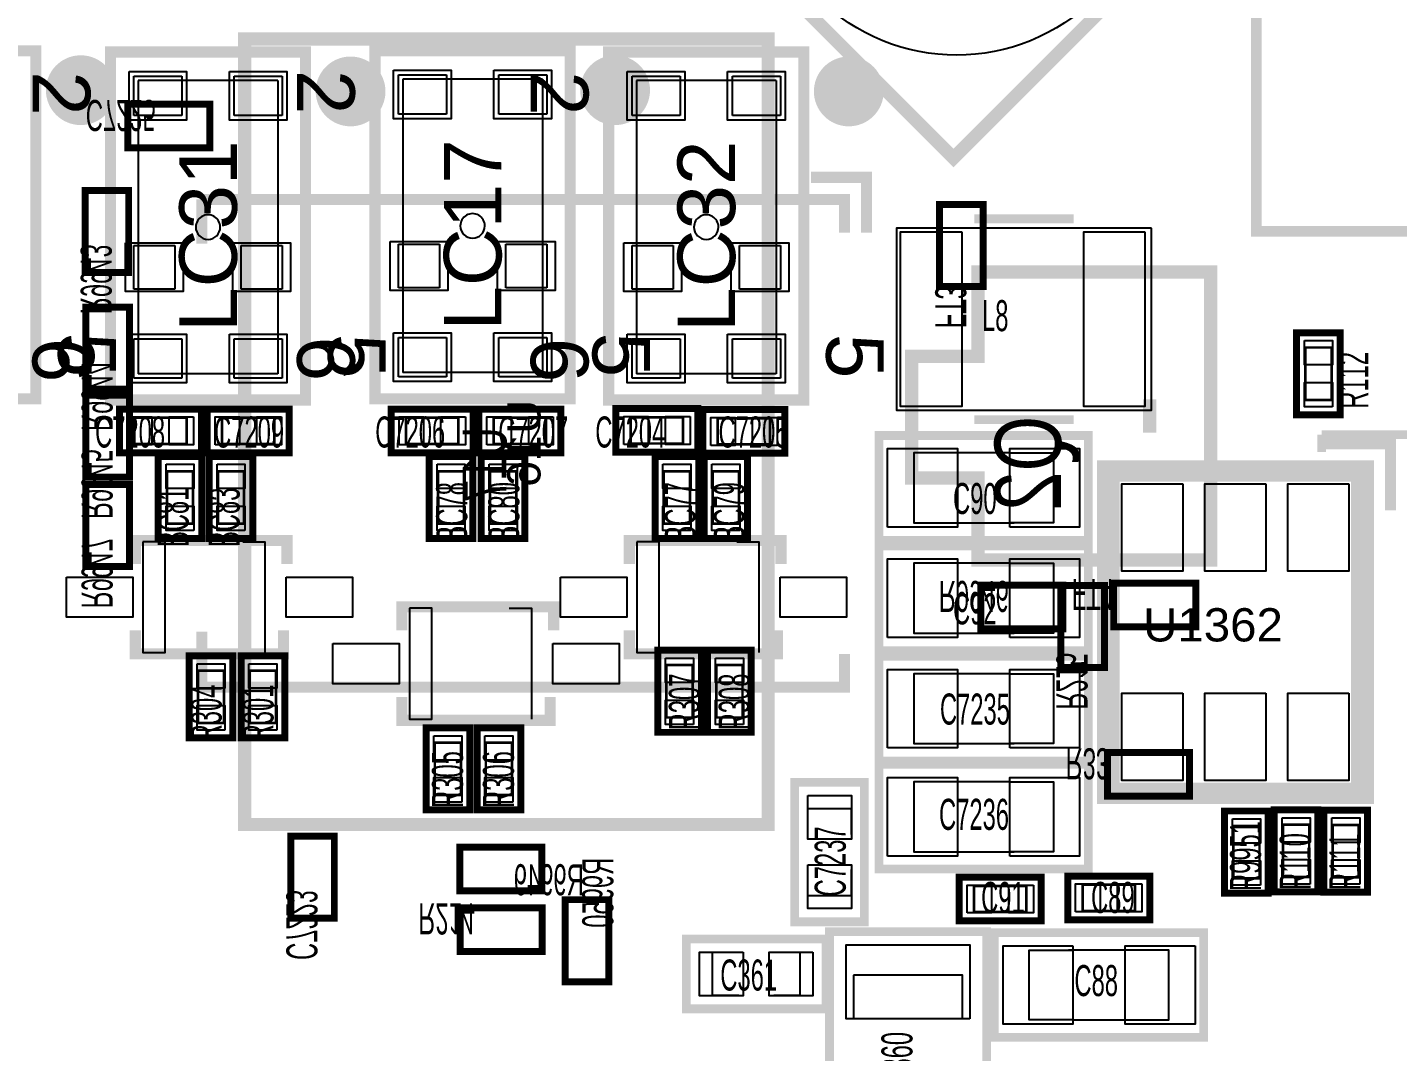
# Model space of a CAD drawing. Extents: x -3.1 to 73.5, y -0.1 to 42.
# Drawn here: x 43.22 to 58.92, y 23.04 to 34.78 of the extents above; entities that cross this region are included whole.
import ezdxf

# ---------------------------------------------------------------- set-up
doc = ezdxf.new("R2010")
doc.units = 0
for name, color, linetype in [('PG_ASSEMBLY_TOP', 111, 'CONTINUOUS'), ('PG_SILKSCREEN_BOTTOM', 140, 'CONTINUOUS'), ('PG_SILKSCREEN_TOP', 254, 'CONTINUOUS'), ('PIN_TOP', 141, 'CONTINUOUS'), ('RD_SILKSCREEN_BOTTOM', 80, 'CONTINUOUS'), ('RD_SILKSCREEN_TOP', 230, 'CONTINUOUS')]:
    doc.layers.add(name, color=color, linetype=linetype)

msp = doc.modelspace()

# ---------------------------------------------------------------- linework, layer by layer
at = {"layer": 'PG_ASSEMBLY_TOP'}
for points, const_width in [([(58.429677, 37.875337), (53.833573, 33.279232), (50.439472, 36.673333), (55.035577, 41.269437), (58.429677, 37.875337)], 0.150089), ([(57.866128, 31.107659), (57.866128, 30.507661), (58.166152, 30.507661), (58.166152, 31.107659), (57.866128, 31.107659)], 0.029997), ([(45.044639, 30.302352), (44.444641, 30.302352), (44.444641, 30.002328), (45.044639, 30.002328), (45.044639, 30.302352)], 0.029997), ([(45.450481, 30.002328), (46.050479, 30.002328), (46.050479, 30.302352), (45.450481, 30.302352), (45.450481, 30.002328)], 0.029997), ([(48.158679, 30.302352), (47.558681, 30.302352), (47.558681, 30.002328), (48.158679, 30.002328), (48.158679, 30.302352)], 0.029997), ([(48.564521, 30.002328), (49.164519, 30.002328), (49.164519, 30.302352), (48.564521, 30.302352), (48.564521, 30.002328)], 0.029997), ([(50.734417, 30.307966), (50.134418, 30.307966), (50.134418, 30.007941), (50.734417, 30.007941), (50.734417, 30.307966)], 0.029997), ([(51.130606, 29.996714), (51.730605, 29.996714), (51.730605, 30.296739), (51.130606, 30.296739), (51.130606, 29.996714)], 0.029997), ([(52.978202, 30.099559), (55.378198, 30.099559), (55.378198, 28.899561), (52.978202, 28.899561), (52.978202, 30.099559)], 0.1), ([(45.118172, 29.090341), (45.118172, 29.690339), (44.818148, 29.690339), (44.818148, 29.090341), (45.118172, 29.090341)], 0.029997), ([(45.702372, 29.090341), (45.702372, 29.690339), (45.402348, 29.690339), (45.402348, 29.090341), (45.702372, 29.090341)], 0.029997), ([(48.224592, 29.090341), (48.224592, 29.690339), (47.924568, 29.690339), (47.924568, 29.090341), (48.224592, 29.090341)], 0.029997), ([(48.821492, 29.090341), (48.821492, 29.690339), (48.521468, 29.690339), (48.521468, 29.090341), (48.821492, 29.090341)], 0.029997), ([(50.812852, 29.090341), (50.812852, 29.690339), (50.512828, 29.690339), (50.512828, 29.090341), (50.812852, 29.090341)], 0.029997), ([(51.374192, 29.090341), (51.374192, 29.690339), (51.074168, 29.690339), (51.074168, 29.090341), (51.374192, 29.090341)], 0.029997), ([(58.463637, 26.046024), (58.463637, 29.646016), (55.663643, 29.646016), (55.663643, 26.046024), (58.463637, 26.046024)], 0.150012), ([(52.978202, 28.834639), (55.378198, 28.834639), (55.378198, 27.634641), (52.978202, 27.634641), (52.978202, 28.834639)], 0.1), ([(50.543308, 27.467839), (50.543308, 26.867841), (50.843332, 26.867841), (50.843332, 27.467839), (50.543308, 27.467839)], 0.029997), ([(51.114808, 27.467839), (51.114808, 26.867841), (51.414832, 26.867841), (51.414832, 27.467839), (51.114808, 27.467839)], 0.029997), ([(52.978202, 27.569719), (55.378198, 27.569719), (55.378198, 26.369721), (52.978202, 26.369721), (52.978202, 27.569719)], 0.1), ([(45.173748, 27.404339), (45.173748, 26.804341), (45.473772, 26.804341), (45.473772, 27.404339), (45.173748, 27.404339)], 0.029997), ([(45.768108, 27.404339), (45.768108, 26.804341), (46.068132, 26.804341), (46.068132, 27.404339), (45.768108, 27.404339)], 0.029997), ([(47.889008, 26.578839), (47.889008, 25.978841), (48.189032, 25.978841), (48.189032, 26.578839), (47.889008, 26.578839)], 0.029997), ([(48.473208, 26.578839), (48.473208, 25.978841), (48.773232, 25.978841), (48.773232, 26.578839), (48.473208, 26.578839)], 0.029997), ([(52.978202, 26.330199), (55.378198, 26.330199), (55.378198, 25.130201), (52.978202, 25.130201), (52.978202, 26.330199)], 0.1), ([(52.812899, 26.126338), (52.812899, 24.526342), (52.012901, 24.526342), (52.012901, 26.126338), (52.812899, 26.126338)], 0.1), ([(57.040628, 25.626339), (57.040628, 25.026341), (57.340652, 25.026341), (57.340652, 25.626339), (57.040628, 25.626339)], 0.029997), ([(57.609588, 25.639039), (57.609588, 25.039041), (57.909612, 25.039041), (57.909612, 25.639039), (57.609588, 25.639039)], 0.029997), ([(58.178548, 25.636499), (58.178548, 25.036501), (58.478572, 25.036501), (58.478572, 25.636499), (58.178548, 25.636499)], 0.029997), ([(54.068701, 24.637848), (54.668699, 24.637848), (54.668699, 24.937872), (54.068701, 24.937872), (54.068701, 24.637848)], 0.029997), ([(55.913299, 24.950572), (55.313301, 24.950572), (55.313301, 24.650548), (55.913299, 24.650548), (55.913299, 24.950572)], 0.029997), ([(52.372158, 23.529341), (50.772162, 23.529341), (50.772162, 24.329339), (52.372158, 24.329339), (52.372158, 23.529341)], 0.1), ([(52.412062, 21.413318), (52.412062, 24.413337), (54.212058, 24.413312), (54.212058, 21.413343), (52.412062, 21.413318)], 0.1), ([(56.701538, 23.202341), (54.301542, 23.202341), (54.301542, 24.402339), (56.701538, 24.402339), (56.701538, 23.202341)], 0.1)]:
    msp.add_lwpolyline(points, dxfattribs=dict(at, const_width=const_width))
for points in [[(44.439205, 33.767522), (44.439205, 34.21761)], [(44.439205, 34.21761), (44.989115, 34.21761)], [(46.089214, 34.167623), (44.489319, 34.167623)], [(44.489319, 34.167623), (44.489319, 30.807406)], [(44.989115, 34.21761), (44.989115, 33.767522)], [(45.589317, 33.767522), (45.589317, 34.21761)], [(45.589317, 34.21761), (46.139227, 34.21761)], [(46.089214, 34.167623), (46.089214, 30.807406)], [(46.139227, 34.21761), (46.139227, 33.767522)], [(47.471051, 33.781746), (47.471051, 34.231834)], [(47.471051, 34.231834), (48.020961, 34.231834)], [(49.12106, 34.181847), (47.521165, 34.181847)], [(47.521165, 34.181847), (47.521165, 30.82163)], [(48.020961, 34.231834), (48.020961, 33.781746)], [(48.621163, 33.781746), (48.621163, 34.231834)], [(48.621163, 34.231834), (49.171073, 34.231834)], [(49.12106, 34.181847), (49.12106, 30.82163)], [(49.171073, 34.231834), (49.171073, 33.781746)], [(50.149125, 33.767522), (50.149125, 34.21761)], [(50.149125, 34.21761), (50.699035, 34.21761)], [(51.799134, 34.167623), (50.199239, 34.167623)], [(50.199239, 34.167623), (50.199239, 30.807406)], [(50.699035, 34.21761), (50.699035, 33.767522)], [(51.299237, 33.767522), (51.299237, 34.21761)], [(51.299237, 34.21761), (51.849147, 34.21761)], [(51.799134, 34.167623), (51.799134, 30.807406)], [(51.849147, 34.21761), (51.849147, 33.767522)], [(44.989115, 33.767522), (44.439205, 33.767522)], [(46.139227, 33.767522), (45.589317, 33.767522)], [(48.020961, 33.781746), (47.471051, 33.781746)], [(49.171073, 33.781746), (48.621163, 33.781746)], [(50.699035, 33.767522), (50.149125, 33.767522)], [(51.849147, 33.767522), (51.299237, 33.767522)], [(44.439205, 31.777407), (44.439205, 32.277507)], [(44.439205, 32.277507), (44.909105, 32.277507)], [(44.909105, 32.277507), (44.909105, 31.777407)], [(45.669124, 31.777407), (45.669124, 32.277507)], [(45.669124, 32.277507), (46.139227, 32.277507)], [(46.139227, 32.277507), (46.139227, 31.777407)], [(47.471051, 31.791631), (47.471051, 32.291731)], [(47.471051, 32.291731), (47.940951, 32.291731)], [(47.940951, 32.291731), (47.940951, 31.791631)], [(48.700969, 31.791631), (48.700969, 32.291731)], [(48.700969, 32.291731), (49.171073, 32.291731)], [(49.171073, 32.291731), (49.171073, 31.791631)], [(50.149125, 31.777407), (50.149125, 32.277507)], [(50.149125, 32.277507), (50.619025, 32.277507)], [(50.619025, 32.277507), (50.619025, 31.777407)], [(51.379044, 31.777407), (51.379044, 32.277507)], [(51.379044, 32.277507), (51.849147, 32.277507)], [(51.849147, 32.277507), (51.849147, 31.777407)], [(44.909105, 31.777407), (44.439205, 31.777407)], [(46.139227, 31.777407), (45.669124, 31.777407)], [(47.940951, 31.791631), (47.471051, 31.791631)], [(49.171073, 31.791631), (48.700969, 31.791631)], [(50.619025, 31.777407), (50.149125, 31.777407)], [(51.849147, 31.777407), (51.379044, 31.777407)], [(44.439205, 30.757419), (44.439205, 31.207405)], [(44.439205, 31.207405), (44.989115, 31.207405)], [(44.989115, 31.207405), (44.989115, 30.757419)], [(45.589317, 30.757419), (45.589317, 31.207405)], [(45.589317, 31.207405), (46.139227, 31.207405)], [(46.139227, 31.207405), (46.139227, 30.757419)], [(47.471051, 30.771643), (47.471051, 31.221629)], [(47.471051, 31.221629), (48.020961, 31.221629)], [(48.020961, 31.221629), (48.020961, 30.771643)], [(48.621163, 30.771643), (48.621163, 31.221629)], [(48.621163, 31.221629), (49.171073, 31.221629)], [(49.171073, 31.221629), (49.171073, 30.771643)], [(50.149125, 30.757419), (50.149125, 31.207405)], [(50.149125, 31.207405), (50.699035, 31.207405)], [(50.699035, 31.207405), (50.699035, 30.757419)], [(51.299237, 30.757419), (51.299237, 31.207405)], [(51.299237, 31.207405), (51.849147, 31.207405)], [(51.849147, 31.207405), (51.849147, 30.757419)], [(46.089214, 30.807406), (44.489319, 30.807406)], [(49.12106, 30.82163), (47.521165, 30.82163)], [(51.799134, 30.807406), (50.199239, 30.807406)], [(44.989115, 30.757419), (44.439205, 30.757419)], [(46.139227, 30.757419), (45.589317, 30.757419)], [(48.020961, 30.771643), (47.471051, 30.771643)], [(49.171073, 30.771643), (48.621163, 30.771643)], [(50.699035, 30.757419), (50.149125, 30.757419)], [(51.849147, 30.757419), (51.299237, 30.757419)], [(54.478199, 29.899559), (53.378202, 29.899559), (53.378202, 29.099561), (54.528212, 29.099561)], [(54.478199, 29.899559), (54.978198, 29.899559), (54.978198, 29.099561), (54.478199, 29.099561)], [(54.478199, 28.634639), (53.378202, 28.634639), (53.378202, 27.834641), (54.528212, 27.834641)], [(54.478199, 28.634639), (54.978198, 28.634639), (54.978198, 27.834641), (54.478199, 27.834641)], [(54.478199, 27.369719), (53.378202, 27.369719), (53.378202, 26.569721), (54.528212, 26.569721)], [(54.478199, 27.369719), (54.978198, 27.369719), (54.978198, 26.569721), (54.478199, 26.569721)], [(54.478199, 26.130199), (53.378202, 26.130199), (53.378202, 25.330201), (54.528212, 25.330201)], [(54.478199, 26.130199), (54.978198, 26.130199), (54.978198, 25.330201), (54.478199, 25.330201)], [(52.164005, 25.527051), (52.164005, 25.826745), (52.661795, 25.826745)], [(52.661795, 25.826745), (52.661795, 25.527051)], [(52.661795, 25.125629), (52.661795, 24.825935), (52.164005, 24.825935), (52.164005, 25.125629)], [(55.201541, 23.402341), (54.701542, 23.402341), (54.701542, 24.202339), (55.201541, 24.202339)], [(55.201541, 23.402341), (56.301538, 23.402341), (56.301538, 24.202339), (55.151528, 24.202339)], [(51.371449, 23.680445), (51.071755, 23.680445), (51.071755, 24.178235), (51.371449, 24.178235)], [(51.772871, 24.178235), (52.072565, 24.178235), (52.072565, 23.680445)], [(52.687068, 23.913338), (52.687068, 23.413339)], [(53.937052, 23.413339), (53.937052, 23.913313), (52.687068, 23.913338)], [(52.072565, 23.680445), (51.772871, 23.680445)]]:
    msp.add_lwpolyline(points, dxfattribs=at)
for points in [[(45.42978, 32.487489, 1.000039), (45.148652, 32.487489, 0.999961), (45.42978, 32.487489)], [(48.461625, 32.501713, 1.000039), (48.180498, 32.501713, 0.999961), (48.461625, 32.501713)], [(51.1397, 32.487489, 1.000039), (50.858572, 32.487489, 0.999961), (51.1397, 32.487489)]]:
    msp.add_lwpolyline(points, format="xyb", dxfattribs=at)
msp.add_lwpolyline([(56.10098, 32.4739), (53.17998, 32.4739), (53.17998, 30.3911), (56.10098, 30.3911)], close=True, dxfattribs=at)
at = {"layer": 'PG_SILKSCREEN_BOTTOM'}
for points, const_width in [([(57.303594, 37.249557), (7.123608, 37.249557), (7.123608, 3.969563), (57.563588, 3.969563), (57.563588, 8.909558), (60.5536, 8.909558), (60.5536, 32.439559), (57.303594, 32.439559), (57.303594, 37.249557)], 0.11999), ([(51.709574, 34.642984), (51.709574, 25.642976), (45.709586, 25.642976), (45.709586, 34.642984), (51.709574, 34.642984)], 0.150012), ([(45.308622, 33.394828), (44.368618, 33.394828), (44.368618, 33.894852), (45.308622, 33.894852), (45.308622, 33.394828), (45.028612, 33.394828)], 0.08001), ([(44.368618, 33.804835), (44.368618, 33.894852), (44.458611, 33.894852)], 0.08001), ([(45.218629, 33.894852), (45.308622, 33.894852), (45.308622, 33.804835)], 0.08001), ([(44.458611, 33.394828), (44.368618, 33.394828), (44.368618, 33.484845)], 0.08001), ([(45.308622, 33.484845), (45.308622, 33.394828), (45.218629, 33.394828)], 0.08001), ([(52.20208, 33.0581), (52.83708, 33.0581), (52.83708, 32.4231)], 0.127), ([(44.379972, 32.908342), (44.379972, 31.968338), (43.879948, 31.968338), (43.879948, 32.908342), (44.379972, 32.908342), (44.379972, 32.628332)], 0.08001), ([(43.879948, 32.818349), (43.879948, 32.908342), (43.969965, 32.908342)], 0.08001), ([(44.289955, 32.908342), (44.379972, 32.908342), (44.379972, 32.818349)], 0.08001), ([(52.58308, 32.4231), (52.58308, 32.8041), (45.21708, 32.8041)], 0.127), ([(45.21708, 32.8041), (45.21708, 32.2961)], 0.127), ([(54.174212, 32.748322), (54.174212, 31.808318), (53.674188, 31.808318), (53.674188, 32.748322), (54.174212, 32.748322), (54.174212, 32.468312)], 0.08001), ([(53.674188, 32.658329), (53.674188, 32.748322), (53.764205, 32.748322)], 0.08001), ([(54.084195, 32.748322), (54.174212, 32.748322), (54.174212, 32.658329)], 0.08001), ([(43.969965, 31.968338), (43.879948, 31.968338), (43.879948, 32.058331)], 0.08001), ([(44.379972, 32.058331), (44.379972, 31.968338), (44.289955, 31.968338)], 0.08001), ([(54.1147, 31.78302), (54.1147, 31.00832), (53.3527, 31.00832), (53.3527, 29.61132), (54.1147, 29.61132), (54.1147, 28.67152), (56.7817, 28.67152), (56.7817, 31.97352), (54.1147, 31.97352), (54.1147, 31.78302)], 0.1524), ([(53.764205, 31.808318), (53.674188, 31.808318), (53.674188, 31.898311)], 0.08001), ([(54.174212, 31.898311), (54.174212, 31.808318), (54.084195, 31.808318)], 0.08001), ([(44.390132, 31.569762), (44.390132, 30.629758), (43.890108, 30.629758), (43.890108, 31.569762), (44.390132, 31.569762), (44.390132, 31.289752)], 0.08001), ([(43.890108, 31.479769), (43.890108, 31.569762), (43.980125, 31.569762)], 0.08001), ([(44.300115, 31.569762), (44.390132, 31.569762), (44.390132, 31.479769)], 0.08001), ([(43.980125, 30.629758), (43.890108, 30.629758), (43.890108, 30.719751)], 0.08001), ([(44.390132, 30.719751), (44.390132, 30.629758), (44.300115, 30.629758)], 0.08001), ([(44.390132, 30.561382), (44.390132, 29.621378), (43.890108, 29.621378), (43.890108, 30.561382), (44.390132, 30.561382), (44.390132, 30.281372)], 0.08001), ([(43.890108, 30.471389), (43.890108, 30.561382), (43.980125, 30.561382)], 0.08001), ([(44.300115, 30.561382), (44.390132, 30.561382), (44.390132, 30.471389)], 0.08001), ([(56.0832, 30.51302), (56.0832, 30.13202)], 0.1524), ([(58.053605, 30.109566), (58.053605, 29.909567)], 0.1), ([(59.30359, 30.109566), (58.053605, 30.109566)], 0.1), ([(43.980125, 29.621378), (43.890108, 29.621378), (43.890108, 29.711371)], 0.08001), ([(44.390132, 29.711371), (44.390132, 29.621378), (44.300115, 29.621378)], 0.08001), ([(44.390132, 29.537762), (44.390132, 28.597758), (43.890108, 28.597758), (43.890108, 29.537762), (44.390132, 29.537762), (44.390132, 29.257752)], 0.08001), ([(43.890108, 29.447769), (43.890108, 29.537762), (43.980125, 29.537762)], 0.08001), ([(44.300115, 29.537762), (44.390132, 29.537762), (44.390132, 29.447769)], 0.08001), ([(43.980125, 28.597758), (43.890108, 28.597758), (43.890108, 28.687751)], 0.08001), ([(44.390132, 28.687751), (44.390132, 28.597758), (44.300115, 28.597758)], 0.08001), ([(56.609082, 27.905888), (55.669078, 27.905888), (55.669078, 28.405912), (56.609082, 28.405912), (56.609082, 27.905888), (56.329072, 27.905888)], 0.08001), ([(55.669078, 28.315895), (55.669078, 28.405912), (55.759071, 28.405912)], 0.08001), ([(56.519089, 28.405912), (56.609082, 28.405912), (56.609082, 28.315895)], 0.08001), ([(55.085082, 27.883028), (54.145078, 27.883028), (54.145078, 28.383052), (55.085082, 28.383052), (55.085082, 27.883028), (54.805072, 27.883028)], 0.08001), ([(54.145078, 28.293035), (54.145078, 28.383052), (54.235071, 28.383052)], 0.08001), ([(54.995089, 28.383052), (55.085082, 28.383052), (55.085082, 28.293035)], 0.08001), ([(55.563592, 28.379522), (55.563592, 27.439518), (55.063568, 27.439518), (55.063568, 28.379522), (55.563592, 28.379522), (55.563592, 28.099512)], 0.08001), ([(55.063568, 28.289529), (55.063568, 28.379522), (55.153585, 28.379522)], 0.08001), ([(55.473575, 28.379522), (55.563592, 28.379522), (55.563592, 28.289529)], 0.08001), ([(54.235071, 27.883028), (54.145078, 27.883028), (54.145078, 27.973045)], 0.08001), ([(55.085082, 27.973045), (55.085082, 27.883028), (54.995089, 27.883028)], 0.08001), ([(55.759071, 27.905888), (55.669078, 27.905888), (55.669078, 27.995905)], 0.08001), ([(56.609082, 27.995905), (56.609082, 27.905888), (56.519089, 27.905888)], 0.08001), ([(45.21708, 27.8511), (45.21708, 27.2161), (52.58308, 27.2161), (52.58308, 27.5971)], 0.127), ([(55.153585, 27.439518), (55.063568, 27.439518), (55.063568, 27.529511)], 0.08001), ([(55.563592, 27.529511), (55.563592, 27.439518), (55.473575, 27.439518)], 0.08001), ([(56.537962, 25.965328), (55.597958, 25.965328), (55.597958, 26.465352), (56.537962, 26.465352), (56.537962, 25.965328), (56.257952, 25.965328)], 0.08001), ([(55.597958, 26.375335), (55.597958, 26.465352), (55.687951, 26.465352)], 0.08001), ([(56.447969, 26.465352), (56.537962, 26.465352), (56.537962, 26.375335)], 0.08001), ([(55.687951, 25.965328), (55.597958, 25.965328), (55.597958, 26.055345)], 0.08001), ([(56.537962, 26.055345), (56.537962, 25.965328), (56.447969, 25.965328)], 0.08001), ([(46.737092, 25.509322), (46.737092, 24.569318), (46.237068, 24.569318), (46.237068, 25.509322), (46.737092, 25.509322), (46.737092, 25.229312)], 0.08001), ([(46.237068, 25.419329), (46.237068, 25.509322), (46.327085, 25.509322)], 0.08001), ([(46.647075, 25.509322), (46.737092, 25.509322), (46.737092, 25.419329)], 0.08001), ([(48.176078, 25.380772), (49.116082, 25.380772), (49.116082, 24.880748), (48.176078, 24.880748), (48.176078, 25.380772), (48.456088, 25.380772)], 0.08001), ([(48.176078, 25.290755), (48.176078, 25.380772), (48.266071, 25.380772)], 0.08001), ([(49.026089, 25.380772), (49.116082, 25.380772), (49.116082, 25.290755)], 0.08001), ([(48.266071, 24.880748), (48.176078, 24.880748), (48.176078, 24.970765)], 0.08001), ([(49.116082, 24.970765), (49.116082, 24.880748), (49.026089, 24.880748)], 0.08001), ([(49.384128, 23.840338), (49.384128, 24.780342), (49.884152, 24.780342), (49.884152, 23.840338), (49.384128, 23.840338), (49.384128, 24.120348)], 0.08001), ([(49.384128, 24.690349), (49.384128, 24.780342), (49.474145, 24.780342)], 0.08001), ([(49.794135, 24.780342), (49.884152, 24.780342), (49.884152, 24.690349)], 0.08001), ([(46.327085, 24.569318), (46.237068, 24.569318), (46.237068, 24.659311)], 0.08001), ([(46.737092, 24.659311), (46.737092, 24.569318), (46.647075, 24.569318)], 0.08001), ([(49.118622, 24.187328), (48.178618, 24.187328), (48.178618, 24.687352), (49.118622, 24.687352), (49.118622, 24.187328), (48.838612, 24.187328)], 0.08001), ([(48.178618, 24.597335), (48.178618, 24.687352), (48.268611, 24.687352)], 0.08001), ([(49.028629, 24.687352), (49.118622, 24.687352), (49.118622, 24.597335)], 0.08001), ([(48.268611, 24.187328), (48.178618, 24.187328), (48.178618, 24.277345)], 0.08001), ([(49.118622, 24.277345), (49.118622, 24.187328), (49.028629, 24.187328)], 0.08001), ([(49.474145, 23.840338), (49.384128, 23.840338), (49.384128, 23.930331)], 0.08001), ([(49.884152, 23.930331), (49.884152, 23.840338), (49.794135, 23.840338)], 0.08001)]:
    msp.add_lwpolyline(points, dxfattribs=dict(at, const_width=const_width))
at = {"layer": 'PG_SILKSCREEN_TOP'}
for points, const_width in [([(58.429677, 37.875337), (53.833573, 33.279232), (50.439472, 36.673333), (55.035577, 41.269437), (58.429677, 37.875337)], 0.150089), ([(41.07942, 33.94964), (41.07942, 30.52064), (43.31462, 30.52064), (43.31462, 34.50844), (41.07942, 34.50844), (41.07942, 33.94964)], 0.127), ([(44.171514, 33.935416), (44.171514, 30.506416), (46.406714, 30.506416), (46.406714, 34.494216), (44.171514, 34.494216), (44.171514, 33.935416)], 0.127), ([(47.20336, 33.94964), (47.20336, 30.52064), (49.43856, 30.52064), (49.43856, 34.50844), (47.20336, 34.50844), (47.20336, 33.94964)], 0.127), ([(49.881434, 33.935416), (49.881434, 30.506416), (52.116634, 30.506416), (52.116634, 34.494216), (49.881434, 34.494216), (49.881434, 33.935416)], 0.127), ([(55.212285, 32.582612), (54.071469, 32.582612)], 0.100101), ([(58.266152, 30.337658), (58.266152, 31.277662), (57.766128, 31.277662), (57.766128, 30.337658), (58.266152, 30.337658), (58.266152, 30.617668)], 0.08001), ([(57.856145, 31.277662), (57.766128, 31.277662), (57.766128, 31.187669)], 0.08001), ([(58.266152, 31.187669), (58.266152, 31.277662), (58.176135, 31.277662)], 0.08001), ([(57.766128, 30.427651), (57.766128, 30.337658), (57.856145, 30.337658)], 0.08001), ([(58.176135, 30.337658), (58.266152, 30.337658), (58.266152, 30.427651)], 0.08001), ([(44.274638, 29.902328), (45.214642, 29.902328), (45.214642, 30.402352), (44.274638, 30.402352), (44.274638, 29.902328), (44.554648, 29.902328)], 0.08001), ([(44.364631, 30.402352), (44.274638, 30.402352), (44.274638, 30.312335)], 0.08001), ([(45.214642, 30.312335), (45.214642, 30.402352), (45.124649, 30.402352)], 0.08001), ([(46.220482, 30.402352), (45.280478, 30.402352), (45.280478, 29.902328), (46.220482, 29.902328), (46.220482, 30.402352), (45.940472, 30.402352)], 0.08001), ([(45.370471, 30.402352), (45.280478, 30.402352), (45.280478, 30.312335)], 0.08001), ([(46.220482, 30.312335), (46.220482, 30.402352), (46.130489, 30.402352)], 0.08001), ([(47.388678, 29.902328), (48.328682, 29.902328), (48.328682, 30.402352), (47.388678, 30.402352), (47.388678, 29.902328), (47.668688, 29.902328)], 0.08001), ([(47.478671, 30.402352), (47.388678, 30.402352), (47.388678, 30.312335)], 0.08001), ([(48.328682, 30.312335), (48.328682, 30.402352), (48.238689, 30.402352)], 0.08001), ([(49.334522, 30.402352), (48.394518, 30.402352), (48.394518, 29.902328), (49.334522, 29.902328), (49.334522, 30.402352), (49.054512, 30.402352)], 0.08001), ([(48.484511, 30.402352), (48.394518, 30.402352), (48.394518, 30.312335)], 0.08001), ([(49.334522, 30.312335), (49.334522, 30.402352), (49.244529, 30.402352)], 0.08001), ([(49.964416, 29.907941), (50.904419, 29.907941), (50.904419, 30.407966), (49.964416, 30.407966), (49.964416, 29.907941), (50.244426, 29.907941)], 0.08001), ([(50.054408, 30.407966), (49.964416, 30.407966), (49.964416, 30.317948)], 0.08001), ([(50.904419, 30.317948), (50.904419, 30.407966), (50.814427, 30.407966)], 0.08001), ([(51.900607, 30.396739), (50.960604, 30.396739), (50.960604, 29.896714), (51.900607, 29.896714), (51.900607, 30.396739), (51.620598, 30.396739)], 0.08001), ([(51.050596, 30.396739), (50.960604, 30.396739), (50.960604, 30.306721)], 0.08001), ([(51.900607, 30.306721), (51.900607, 30.396739), (51.810615, 30.396739)], 0.08001), ([(55.212285, 30.282388), (54.071469, 30.282388)], 0.100101), ([(44.274638, 29.992345), (44.274638, 29.902328), (44.364631, 29.902328)], 0.08001), ([(45.124649, 29.902328), (45.214642, 29.902328), (45.214642, 29.992345)], 0.08001), ([(45.280478, 29.992345), (45.280478, 29.902328), (45.370471, 29.902328)], 0.08001), ([(46.130489, 29.902328), (46.220482, 29.902328), (46.220482, 29.992345)], 0.08001), ([(47.388678, 29.992345), (47.388678, 29.902328), (47.478671, 29.902328)], 0.08001), ([(48.238689, 29.902328), (48.328682, 29.902328), (48.328682, 29.992345)], 0.08001), ([(48.394518, 29.992345), (48.394518, 29.902328), (48.484511, 29.902328)], 0.08001), ([(49.244529, 29.902328), (49.334522, 29.902328), (49.334522, 29.992345)], 0.08001), ([(49.964416, 29.997959), (49.964416, 29.907941), (50.054408, 29.907941)], 0.08001), ([(50.814427, 29.907941), (50.904419, 29.907941), (50.904419, 29.997959)], 0.08001), ([(50.960604, 29.986732), (50.960604, 29.896714), (51.050596, 29.896714)], 0.08001), ([(51.810615, 29.896714), (51.900607, 29.896714), (51.900607, 29.986732)], 0.08001), ([(53.478201, 30.099559), (52.978202, 30.099559), (52.978202, 29.59956)], 0.1), ([(54.878199, 30.099559), (55.378198, 30.099559), (55.378198, 29.59956)], 0.1), ([(58.84164, 29.24302), (58.84164, 30.00502), (58.07964, 30.00502)], 0.127), ([(44.718148, 29.860342), (44.718148, 28.920338), (45.218172, 28.920338), (45.218172, 29.860342), (44.718148, 29.860342), (44.718148, 29.580332)], 0.08001), ([(44.808165, 29.860342), (44.718148, 29.860342), (44.718148, 29.770349)], 0.08001), ([(45.218172, 29.770349), (45.218172, 29.860342), (45.128155, 29.860342)], 0.08001), ([(45.302348, 29.860342), (45.302348, 28.920338), (45.802372, 28.920338), (45.802372, 29.860342), (45.302348, 29.860342), (45.302348, 29.580332)], 0.08001), ([(45.392365, 29.860342), (45.302348, 29.860342), (45.302348, 29.770349)], 0.08001), ([(45.802372, 29.770349), (45.802372, 29.860342), (45.712355, 29.860342)], 0.08001), ([(47.824568, 29.860342), (47.824568, 28.920338), (48.324592, 28.920338), (48.324592, 29.860342), (47.824568, 29.860342), (47.824568, 29.580332)], 0.08001), ([(47.914585, 29.860342), (47.824568, 29.860342), (47.824568, 29.770349)], 0.08001), ([(48.324592, 29.770349), (48.324592, 29.860342), (48.234575, 29.860342)], 0.08001), ([(48.421468, 29.860342), (48.421468, 28.920338), (48.921492, 28.920338), (48.921492, 29.860342), (48.421468, 29.860342), (48.421468, 29.580332)], 0.08001), ([(48.511485, 29.860342), (48.421468, 29.860342), (48.421468, 29.770349)], 0.08001), ([(48.921492, 29.770349), (48.921492, 29.860342), (48.831475, 29.860342)], 0.08001), ([(50.412828, 29.860342), (50.412828, 28.920338), (50.912852, 28.920338), (50.912852, 29.860342), (50.412828, 29.860342), (50.412828, 29.580332)], 0.08001), ([(50.502845, 29.860342), (50.412828, 29.860342), (50.412828, 29.770349)], 0.08001), ([(50.912852, 29.770349), (50.912852, 29.860342), (50.822835, 29.860342)], 0.08001), ([(50.974168, 29.860342), (50.974168, 28.920338), (51.474192, 28.920338), (51.474192, 29.860342), (50.974168, 29.860342), (50.974168, 29.580332)], 0.08001), ([(51.064185, 29.860342), (50.974168, 29.860342), (50.974168, 29.770349)], 0.08001), ([(51.474192, 29.770349), (51.474192, 29.860342), (51.384175, 29.860342)], 0.08001), ([(58.58764, 26.95702), (58.58764, 29.75102), (55.53964, 29.75102), (55.53964, 25.94102), (58.58764, 25.94102), (58.58764, 26.95702)], 0.127), ([(52.978202, 29.39956), (52.978202, 28.899561), (53.478201, 28.899561)], 0.1), ([(55.378198, 29.39956), (55.378198, 28.899561), (54.878199, 28.899561)], 0.1), ([(44.456071, 28.62834), (44.456071, 28.897351), (46.19498, 28.897351), (46.19498, 28.62834)], 0.127), ([(44.718148, 29.010331), (44.718148, 28.920338), (44.808165, 28.920338)], 0.08001), ([(45.128155, 28.920338), (45.218172, 28.920338), (45.218172, 29.010331)], 0.08001), ([(45.302348, 29.010331), (45.302348, 28.920338), (45.392365, 28.920338)], 0.08001), ([(45.712355, 28.920338), (45.802372, 28.920338), (45.802372, 29.010331)], 0.08001), ([(47.824568, 29.010331), (47.824568, 28.920338), (47.914585, 28.920338)], 0.08001), ([(48.234575, 28.920338), (48.324592, 28.920338), (48.324592, 29.010331)], 0.08001), ([(48.421468, 29.010331), (48.421468, 28.920338), (48.511485, 28.920338)], 0.08001), ([(48.831475, 28.920338), (48.921492, 28.920338), (48.921492, 29.010331)], 0.08001), ([(50.117731, 28.62834), (50.117731, 28.897351), (51.85664, 28.897351), (51.85664, 28.62834)], 0.127), ([(50.412828, 29.010331), (50.412828, 28.920338), (50.502845, 28.920338)], 0.08001), ([(50.822835, 28.920338), (50.912852, 28.920338), (50.912852, 29.010331)], 0.08001), ([(50.974168, 29.010331), (50.974168, 28.920338), (51.064185, 28.920338)], 0.08001), ([(51.384175, 28.920338), (51.474192, 28.920338), (51.474192, 29.010331)], 0.08001), ([(53.478201, 28.834639), (52.978202, 28.834639), (52.978202, 28.33464)], 0.1), ([(54.878199, 28.834639), (55.378198, 28.834639), (55.378198, 28.33464)], 0.1), ([(47.511691, 27.86634), (47.511691, 28.135351), (49.2506, 28.135351), (49.2506, 27.86634)], 0.127), ([(52.978202, 28.13464), (52.978202, 27.634641), (53.478201, 27.634641)], 0.1), ([(55.378198, 28.13464), (55.378198, 27.634641), (54.878199, 27.634641)], 0.1), ([(44.456071, 27.86634), (44.456071, 27.597329), (46.155889, 27.597329), (46.155889, 27.86634)], 0.127), ([(50.117731, 27.86634), (50.117731, 27.597329), (51.817549, 27.597329), (51.817549, 27.86634)], 0.127), ([(50.943332, 26.697838), (50.943332, 27.637842), (50.443308, 27.637842), (50.443308, 26.697838), (50.943332, 26.697838), (50.943332, 26.977848)], 0.08001), ([(50.533325, 27.637842), (50.443308, 27.637842), (50.443308, 27.547849)], 0.08001), ([(50.943332, 27.547849), (50.943332, 27.637842), (50.853315, 27.637842)], 0.08001), ([(51.514832, 26.697838), (51.514832, 27.637842), (51.014808, 27.637842), (51.014808, 26.697838), (51.514832, 26.697838), (51.514832, 26.977848)], 0.08001), ([(51.104825, 27.637842), (51.014808, 27.637842), (51.014808, 27.547849)], 0.08001), ([(51.514832, 27.547849), (51.514832, 27.637842), (51.424815, 27.637842)], 0.08001), ([(45.573772, 26.634338), (45.573772, 27.574342), (45.073748, 27.574342), (45.073748, 26.634338), (45.573772, 26.634338), (45.573772, 26.914348)], 0.08001), ([(45.163765, 27.574342), (45.073748, 27.574342), (45.073748, 27.484349)], 0.08001), ([(45.573772, 27.484349), (45.573772, 27.574342), (45.483755, 27.574342)], 0.08001), ([(46.168132, 26.634338), (46.168132, 27.574342), (45.668108, 27.574342), (45.668108, 26.634338), (46.168132, 26.634338), (46.168132, 26.914348)], 0.08001), ([(45.758125, 27.574342), (45.668108, 27.574342), (45.668108, 27.484349)], 0.08001), ([(46.168132, 27.484349), (46.168132, 27.574342), (46.078115, 27.574342)], 0.08001), ([(53.478201, 27.569719), (52.978202, 27.569719), (52.978202, 27.06972)], 0.1), ([(54.878199, 27.569719), (55.378198, 27.569719), (55.378198, 27.06972)], 0.1), ([(47.511691, 27.10434), (47.511691, 26.835329), (49.211509, 26.835329), (49.211509, 27.10434)], 0.127), ([(52.978202, 26.86972), (52.978202, 26.369721), (53.478201, 26.369721)], 0.1), ([(55.378198, 26.86972), (55.378198, 26.369721), (54.878199, 26.369721)], 0.1), ([(45.073748, 26.724331), (45.073748, 26.634338), (45.163765, 26.634338)], 0.08001), ([(45.483755, 26.634338), (45.573772, 26.634338), (45.573772, 26.724331)], 0.08001), ([(45.668108, 26.724331), (45.668108, 26.634338), (45.758125, 26.634338)], 0.08001), ([(46.078115, 26.634338), (46.168132, 26.634338), (46.168132, 26.724331)], 0.08001), ([(48.289032, 25.808838), (48.289032, 26.748842), (47.789008, 26.748842), (47.789008, 25.808838), (48.289032, 25.808838), (48.289032, 26.088848)], 0.08001), ([(47.879025, 26.748842), (47.789008, 26.748842), (47.789008, 26.658849)], 0.08001), ([(48.289032, 26.658849), (48.289032, 26.748842), (48.199015, 26.748842)], 0.08001), ([(48.873232, 25.808838), (48.873232, 26.748842), (48.373208, 26.748842), (48.373208, 25.808838), (48.873232, 25.808838), (48.873232, 26.088848)], 0.08001), ([(48.463225, 26.748842), (48.373208, 26.748842), (48.373208, 26.658849)], 0.08001), ([(48.873232, 26.658849), (48.873232, 26.748842), (48.783215, 26.748842)], 0.08001), ([(50.443308, 26.787831), (50.443308, 26.697838), (50.533325, 26.697838)], 0.08001), ([(50.853315, 26.697838), (50.943332, 26.697838), (50.943332, 26.787831)], 0.08001), ([(51.014808, 26.787831), (51.014808, 26.697838), (51.104825, 26.697838)], 0.08001), ([(51.424815, 26.697838), (51.514832, 26.697838), (51.514832, 26.787831)], 0.08001), ([(53.478201, 26.330199), (52.978202, 26.330199), (52.978202, 25.8302)], 0.1), ([(54.878199, 26.330199), (55.378198, 26.330199), (55.378198, 25.8302)], 0.1), ([(52.3129, 26.126338), (52.012901, 26.126338), (52.012901, 25.826339)], 0.1), ([(52.812899, 25.826339), (52.812899, 26.126338), (52.5129, 26.126338)], 0.1), ([(47.789008, 25.898831), (47.789008, 25.808838), (47.879025, 25.808838)], 0.08001), ([(48.199015, 25.808838), (48.289032, 25.808838), (48.289032, 25.898831)], 0.08001), ([(48.373208, 25.898831), (48.373208, 25.808838), (48.463225, 25.808838)], 0.08001), ([(48.783215, 25.808838), (48.873232, 25.808838), (48.873232, 25.898831)], 0.08001), ([(57.440652, 24.856338), (57.440652, 25.796342), (56.940628, 25.796342), (56.940628, 24.856338), (57.440652, 24.856338), (57.440652, 25.136348)], 0.08001), ([(57.030645, 25.796342), (56.940628, 25.796342), (56.940628, 25.706349)], 0.08001), ([(57.440652, 25.706349), (57.440652, 25.796342), (57.350635, 25.796342)], 0.08001), ([(58.009612, 24.869038), (58.009612, 25.809042), (57.509588, 25.809042), (57.509588, 24.869038), (58.009612, 24.869038), (58.009612, 25.149048)], 0.08001), ([(57.599605, 25.809042), (57.509588, 25.809042), (57.509588, 25.719049)], 0.08001), ([(58.009612, 25.719049), (58.009612, 25.809042), (57.919595, 25.809042)], 0.08001), ([(58.578572, 24.866498), (58.578572, 25.806502), (58.078548, 25.806502), (58.078548, 24.866498), (58.578572, 24.866498), (58.578572, 25.146508)], 0.08001), ([(58.168565, 25.806502), (58.078548, 25.806502), (58.078548, 25.716509)], 0.08001), ([(58.578572, 25.716509), (58.578572, 25.806502), (58.488555, 25.806502)], 0.08001), ([(52.978202, 25.6302), (52.978202, 25.130201), (53.478201, 25.130201)], 0.1), ([(55.378198, 25.6302), (55.378198, 25.130201), (54.878199, 25.130201)], 0.1), ([(54.838702, 25.037872), (53.898698, 25.037872), (53.898698, 24.537848), (54.838702, 24.537848), (54.838702, 25.037872), (54.558692, 25.037872)], 0.08001), ([(53.988691, 25.037872), (53.898698, 25.037872), (53.898698, 24.947855)], 0.08001), ([(54.838702, 24.947855), (54.838702, 25.037872), (54.748709, 25.037872)], 0.08001), ([(55.143298, 24.550548), (56.083302, 24.550548), (56.083302, 25.050572), (55.143298, 25.050572), (55.143298, 24.550548), (55.423308, 24.550548)], 0.08001), ([(55.233291, 25.050572), (55.143298, 25.050572), (55.143298, 24.960555)], 0.08001), ([(56.083302, 24.960555), (56.083302, 25.050572), (55.993309, 25.050572)], 0.08001), ([(56.940628, 24.946331), (56.940628, 24.856338), (57.030645, 24.856338)], 0.08001), ([(57.350635, 24.856338), (57.440652, 24.856338), (57.440652, 24.946331)], 0.08001), ([(57.509588, 24.959031), (57.509588, 24.869038), (57.599605, 24.869038)], 0.08001), ([(57.919595, 24.869038), (58.009612, 24.869038), (58.009612, 24.959031)], 0.08001), ([(58.078548, 24.956491), (58.078548, 24.866498), (58.168565, 24.866498)], 0.08001), ([(58.488555, 24.866498), (58.578572, 24.866498), (58.578572, 24.956491)], 0.08001), ([(52.3129, 24.526342), (52.012901, 24.526342), (52.012901, 24.826341)], 0.1), ([(52.812899, 24.826341), (52.812899, 24.526342), (52.5129, 24.526342)], 0.1), ([(53.898698, 24.627865), (53.898698, 24.537848), (53.988691, 24.537848)], 0.08001), ([(54.748709, 24.537848), (54.838702, 24.537848), (54.838702, 24.627865)], 0.08001), ([(55.143298, 24.640565), (55.143298, 24.550548), (55.233291, 24.550548)], 0.08001), ([(55.993309, 24.550548), (56.083302, 24.550548), (56.083302, 24.640565)], 0.08001), ([(50.772162, 24.02934), (50.772162, 24.329339), (51.072161, 24.329339)], 0.1), ([(52.372158, 24.02934), (52.372158, 24.329339), (52.072159, 24.329339)], 0.1), ([(52.412036, 23.813338), (52.412062, 24.413337), (53.012061, 24.413337)], 0.1), ([(54.212058, 23.813338), (54.212058, 24.413312), (53.612059, 24.413312)], 0.1), ([(54.301542, 23.90234), (54.301542, 24.402339), (54.801541, 24.402339)], 0.1), ([(56.701538, 23.90234), (56.701538, 24.402339), (56.201539, 24.402339)], 0.1), ([(51.072161, 23.529341), (50.772162, 23.529341), (50.772162, 23.82934)], 0.1), ([(52.072159, 23.529341), (52.372158, 23.529341), (52.372158, 23.82934)], 0.1), ([(54.801541, 23.202341), (54.301542, 23.202341), (54.301542, 23.70234)], 0.1), ([(56.201539, 23.202341), (56.701538, 23.202341), (56.701538, 23.70234)], 0.1)]:
    msp.add_lwpolyline(points, dxfattribs=dict(at, const_width=const_width))
at = {"layer": 'PG_SILKSCREEN_TOP', "const_width": 0.399999}
for points in [[(44.031205, 34.05665, 1.000013), (43.631231, 34.056625, 0.999987), (44.031205, 34.05665)], [(47.123299, 34.042426, 1.000013), (46.723325, 34.042401, 0.999987), (47.123299, 34.042426)], [(50.155145, 34.05665, 1.000013), (49.755171, 34.056625, 0.999987), (50.155145, 34.05665)], [(52.833219, 34.042426, 1.000013), (52.433245, 34.042401, 0.999987), (52.833219, 34.042426)]]:
    msp.add_lwpolyline(points, format="xyb", dxfattribs=at)
at = {"layer": 'PG_SILKSCREEN_TOP'}
for points in [[(44.54398, 28.88234), (44.54398, 27.61234), (44.79798, 27.61234), (44.79798, 28.88234)], [(50.20564, 28.88234), (50.20564, 27.61234), (50.45964, 27.61234), (50.45964, 28.88234)], [(47.5996, 28.12034), (47.5996, 26.85034), (47.8536, 26.85034), (47.8536, 28.12034)]]:
    msp.add_lwpolyline(points, close=True, dxfattribs=at)
for points in [[(45.68698, 28.88234), (45.94098, 28.88234), (45.94098, 27.61234)], [(51.34864, 28.88234), (51.60264, 28.88234), (51.60264, 27.61234)], [(48.7426, 28.12034), (48.9966, 28.12034), (48.9966, 26.85034)]]:
    msp.add_lwpolyline(points, dxfattribs=at)
at = {"layer": 'PIN_TOP'}
msp.add_lwpolyline([(52.277864, 38.29967), (53.33845, 39.360256, -1), (56.520496, 36.17821), (55.45991, 35.117624, -1)], format="xyb", close=True, dxfattribs=at)
for points in [[(44.384112, 34.272017), (45.044512, 34.272017), (45.044512, 33.713217), (44.384112, 33.713217)], [(45.534021, 34.272017), (46.194421, 34.272017), (46.194421, 33.713217), (45.534021, 33.713217)], [(47.415958, 34.286241), (48.076358, 34.286241), (48.076358, 33.727441), (47.415958, 33.727441)], [(48.565867, 34.286241), (49.226267, 34.286241), (49.226267, 33.727441), (48.565867, 33.727441)], [(50.094032, 34.272017), (50.754432, 34.272017), (50.754432, 33.713217), (50.094032, 33.713217)], [(51.243941, 34.272017), (51.904341, 34.272017), (51.904341, 33.713217), (51.243941, 33.713217)], [(53.927769, 32.432498), (53.927769, 30.432502), (53.22777, 30.432502), (53.22777, 32.432498)], [(56.02779, 32.432498), (56.02779, 30.432502), (55.327791, 30.432502), (55.327791, 32.432498)], [(44.344006, 32.306819), (45.004406, 32.306819), (45.004406, 31.748019), (44.344006, 31.748019)], [(45.574102, 32.306819), (46.234502, 32.306819), (46.234502, 31.748019), (45.574102, 31.748019)], [(47.375851, 32.321043), (48.036251, 32.321043), (48.036251, 31.762243), (47.375851, 31.762243)], [(48.605948, 32.321043), (49.266348, 32.321043), (49.266348, 31.762243), (48.605948, 31.762243)], [(50.053926, 32.306819), (50.714326, 32.306819), (50.714326, 31.748019), (50.053926, 31.748019)], [(51.284022, 32.306819), (51.944422, 32.306819), (51.944422, 31.748019), (51.284022, 31.748019)], [(44.384112, 31.261812), (45.044512, 31.261812), (45.044512, 30.703012), (44.384112, 30.703012)], [(45.534021, 31.261812), (46.194421, 31.261812), (46.194421, 30.703012), (45.534021, 30.703012)], [(47.415958, 31.276036), (48.076358, 31.276036), (48.076358, 30.717236), (47.415958, 30.717236)], [(48.565867, 31.276036), (49.226267, 31.276036), (49.226267, 30.717236), (48.565867, 30.717236)], [(50.094032, 31.261812), (50.754432, 31.261812), (50.754432, 30.703012), (50.094032, 30.703012)], [(51.243941, 31.261812), (51.904341, 31.261812), (51.904341, 30.703012), (51.243941, 30.703012)], [(57.856145, 31.187669), (58.176135, 31.187669), (58.176135, 30.90766), (57.856145, 30.90766)], [(58.176135, 30.427651), (57.856145, 30.427651), (57.856145, 30.70766), (58.176135, 30.70766)], [(44.364631, 29.992345), (44.364631, 30.312335), (44.64464, 30.312335), (44.64464, 29.992345)], [(45.124649, 30.312335), (45.124649, 29.992345), (44.84464, 29.992345), (44.84464, 30.312335)], [(45.370471, 29.992345), (45.370471, 30.312335), (45.65048, 30.312335), (45.65048, 29.992345)], [(46.130489, 30.312335), (46.130489, 29.992345), (45.85048, 29.992345), (45.85048, 30.312335)], [(47.478671, 29.992345), (47.478671, 30.312335), (47.75868, 30.312335), (47.75868, 29.992345)], [(48.238689, 30.312335), (48.238689, 29.992345), (47.95868, 29.992345), (47.95868, 30.312335)], [(48.484511, 29.992345), (48.484511, 30.312335), (48.76452, 30.312335), (48.76452, 29.992345)], [(49.244529, 30.312335), (49.244529, 29.992345), (48.96452, 29.992345), (48.96452, 30.312335)], [(50.054408, 29.997959), (50.054408, 30.317948), (50.334418, 30.317948), (50.334418, 29.997959)], [(50.814427, 30.317948), (50.814427, 29.997959), (50.534418, 29.997959), (50.534418, 30.317948)], [(51.050596, 29.986732), (51.050596, 30.306721), (51.330606, 30.306721), (51.330606, 29.986732)], [(51.810615, 30.306721), (51.810615, 29.986732), (51.530606, 29.986732), (51.530606, 30.306721)], [(53.078202, 29.049548), (53.078202, 29.949546), (53.878201, 29.949546), (53.878201, 29.049548)], [(54.478199, 29.049548), (54.478199, 29.949546), (55.278198, 29.949546), (55.278198, 29.049548)], [(44.808165, 29.770349), (45.128155, 29.770349), (45.128155, 29.49034), (44.808165, 29.49034)], [(45.392365, 29.770349), (45.712355, 29.770349), (45.712355, 29.49034), (45.392365, 29.49034)], [(47.914585, 29.770349), (48.234575, 29.770349), (48.234575, 29.49034), (47.914585, 29.49034)], [(48.511485, 29.770349), (48.831475, 29.770349), (48.831475, 29.49034), (48.511485, 29.49034)], [(50.502845, 29.770349), (50.822835, 29.770349), (50.822835, 29.49034), (50.502845, 29.49034)], [(51.064185, 29.770349), (51.384175, 29.770349), (51.384175, 29.49034), (51.064185, 29.49034)], [(56.463628, 29.545915), (56.463628, 28.545917), (55.76363, 28.545917), (55.76363, 29.545915)], [(57.413639, 29.545915), (57.413639, 28.545917), (56.713641, 28.545917), (56.713641, 29.545915)], [(58.36365, 29.545915), (58.36365, 28.545917), (57.663651, 28.545917), (57.663651, 29.545915)], [(45.128155, 29.010331), (44.808165, 29.010331), (44.808165, 29.29034), (45.128155, 29.29034)], [(45.712355, 29.010331), (45.392365, 29.010331), (45.392365, 29.29034), (45.712355, 29.29034)], [(48.234575, 29.010331), (47.914585, 29.010331), (47.914585, 29.29034), (48.234575, 29.29034)], [(48.831475, 29.010331), (48.511485, 29.010331), (48.511485, 29.29034), (48.831475, 29.29034)], [(50.822835, 29.010331), (50.502845, 29.010331), (50.502845, 29.29034), (50.822835, 29.29034)], [(51.384175, 29.010331), (51.064185, 29.010331), (51.064185, 29.29034), (51.384175, 29.29034)], [(53.078202, 27.784628), (53.078202, 28.684626), (53.878201, 28.684626), (53.878201, 27.784628)], [(54.478199, 27.784628), (54.478199, 28.684626), (55.278198, 28.684626), (55.278198, 27.784628)], [(43.665889, 28.477337), (44.425883, 28.477337), (44.425883, 28.017343), (43.665889, 28.017343)], [(46.186077, 28.477337), (46.946071, 28.477337), (46.946071, 28.017343), (46.186077, 28.017343)], [(49.327549, 28.477337), (50.087543, 28.477337), (50.087543, 28.017343), (49.327549, 28.017343)], [(51.847737, 28.477337), (52.607731, 28.477337), (52.607731, 28.017343), (51.847737, 28.017343)], [(46.721509, 27.715337), (47.481503, 27.715337), (47.481503, 27.255343), (46.721509, 27.255343)], [(49.241697, 27.715337), (50.001691, 27.715337), (50.001691, 27.255343), (49.241697, 27.255343)], [(45.163765, 27.484349), (45.483755, 27.484349), (45.483755, 27.20434), (45.163765, 27.20434)], [(45.758125, 27.484349), (46.078115, 27.484349), (46.078115, 27.20434), (45.758125, 27.20434)], [(50.533325, 27.547849), (50.853315, 27.547849), (50.853315, 27.26784), (50.533325, 27.26784)], [(51.104825, 27.547849), (51.424815, 27.547849), (51.424815, 27.26784), (51.104825, 27.26784)], [(53.078202, 26.519708), (53.078202, 27.419706), (53.878201, 27.419706), (53.878201, 26.519708)], [(54.478199, 26.519708), (54.478199, 27.419706), (55.278198, 27.419706), (55.278198, 26.519708)], [(50.853315, 26.787831), (50.533325, 26.787831), (50.533325, 27.06784), (50.853315, 27.06784)], [(51.424815, 26.787831), (51.104825, 26.787831), (51.104825, 27.06784), (51.424815, 27.06784)], [(56.463628, 27.146123), (56.463628, 26.146125), (55.76363, 26.146125), (55.76363, 27.146123)], [(57.413639, 27.146123), (57.413639, 26.146125), (56.713641, 26.146125), (56.713641, 27.146123)], [(58.36365, 27.146123), (58.36365, 26.146125), (57.663651, 26.146125), (57.663651, 27.146123)], [(45.483755, 26.724331), (45.163765, 26.724331), (45.163765, 27.00434), (45.483755, 27.00434)], [(46.078115, 26.724331), (45.758125, 26.724331), (45.758125, 27.00434), (46.078115, 27.00434)], [(47.879025, 26.658849), (48.199015, 26.658849), (48.199015, 26.37884), (47.879025, 26.37884)], [(48.463225, 26.658849), (48.783215, 26.658849), (48.783215, 26.37884), (48.463225, 26.37884)], [(48.199015, 25.898831), (47.879025, 25.898831), (47.879025, 26.17884), (48.199015, 26.17884)], [(48.783215, 25.898831), (48.463225, 25.898831), (48.463225, 26.17884), (48.783215, 26.17884)], [(53.078202, 25.280188), (53.078202, 26.180186), (53.878201, 26.180186), (53.878201, 25.280188)], [(54.478199, 25.280188), (54.478199, 26.180186), (55.278198, 26.180186), (55.278198, 25.280188)], [(52.162697, 25.975348), (52.663103, 25.975348), (52.663103, 25.474943), (52.162697, 25.474943)], [(57.030645, 25.706349), (57.350635, 25.706349), (57.350635, 25.42634), (57.030645, 25.42634)], [(57.599605, 25.719049), (57.919595, 25.719049), (57.919595, 25.43904), (57.599605, 25.43904)], [(58.168565, 25.716509), (58.488555, 25.716509), (58.488555, 25.4365), (58.168565, 25.4365)], [(52.162697, 25.177737), (52.663103, 25.177737), (52.663103, 24.677332), (52.162697, 24.677332)], [(57.350635, 24.946331), (57.030645, 24.946331), (57.030645, 25.22634), (57.350635, 25.22634)], [(57.919595, 24.959031), (57.599605, 24.959031), (57.599605, 25.23904), (57.919595, 25.23904)], [(58.488555, 24.956491), (58.168565, 24.956491), (58.168565, 25.2365), (58.488555, 25.2365)], [(53.988691, 24.627865), (53.988691, 24.947855), (54.2687, 24.947855), (54.2687, 24.627865)], [(54.748709, 24.947855), (54.748709, 24.627865), (54.4687, 24.627865), (54.4687, 24.947855)], [(55.233291, 24.640565), (55.233291, 24.960555), (55.5133, 24.960555), (55.5133, 24.640565)], [(55.993309, 24.960555), (55.993309, 24.640565), (55.7133, 24.640565), (55.7133, 24.960555)], [(54.022066, 23.413326), (52.602054, 23.413326), (52.602054, 24.263337), (54.022066, 24.263337)], [(55.201541, 24.252339), (55.201541, 23.352341), (54.401542, 23.352341), (54.401542, 24.252339)], [(56.601538, 24.252339), (56.601538, 23.352341), (55.801539, 23.352341), (55.801539, 24.252339)], [(51.423557, 24.179543), (51.423557, 23.679137), (50.923152, 23.679137), (50.923152, 24.179543)], [(52.221168, 24.179543), (52.221168, 23.679137), (51.720763, 23.679137), (51.720763, 24.179543)]]:
    msp.add_lwpolyline(points, close=True, dxfattribs=at)

# ---------------------------------------------------------------- texts
at = {"layer": 'PG_SILKSCREEN_TOP', "width": 1.038462}
for s, p in [('2', (46.31055, 34.28873)), ('2', (43.278704, 34.274506)), ('2', (48.988624, 34.274506)), ('6', (43.278704, 31.218607)), ('5', (43.57243, 31.278347)), ('6', (46.31055, 31.232831)), ('5', (46.664524, 31.264123)), ('6', (48.988624, 31.218607)), ('5', (49.69637, 31.278347)), ('5', (52.374444, 31.264123))]:
    msp.add_text(s, height=0.6604, rotation=270, dxfattribs=at).set_placement(p)
at = {"layer": 'RD_SILKSCREEN_BOTTOM', "text_generation_flag": 2}
for s, height, rotation, width, p in [('C7225', 0.3556, 180, 0.572143, (43.888609, 33.944839)), ('R9943', 0.3556, 270, 0.572143, (43.829961, 31.488329)), ('FT3', 0.3556, 270, 0.572143, (53.624201, 31.328309)), ('R9944', 0.3556, 270, 0.572143, (43.840121, 30.149749)), ('U16', 0.381, 90, 1.066667, (49.10008, 30.510099)), ('U17', 0.500101, 90, 0.699883, (48.70958, 30.19298)), ('Q2', 0.762, 90, 0.8, (55.0672, 30.32252)), ('R9945', 0.3556, 270, 0.572143, (43.840121, 29.141369)), ('R9947', 0.3556, 270, 0.572143, (43.840121, 28.117749)), ('R9946', 0.3556, 180, 0.572143, (53.665069, 28.433039)), ('FT4', 0.3556, 180, 0.572143, (55.189069, 28.455899)), ('R215', 0.3556, 270, 0.572143, (55.013581, 26.959509)), ('R33', 0.3556, 180, 0.572143, (55.117949, 26.515339)), ('R9950', 0.3556, 90, 0.572143, (49.934139, 25.260351)), ('C7223', 0.3556, 270, 0.572143, (46.187081, 24.089309)), ('R214', 0.3556, 180, 0.572143, (47.698609, 24.737339))]:
    msp.add_text(s, height=height, rotation=rotation, dxfattribs=dict(at, width=width)).set_placement(p)
at = {"layer": 'RD_SILKSCREEN_BOTTOM', "text_generation_flag": 2, "width": 0.572143}
msp.add_text('R9949', height=0.3556, dxfattribs=at).set_placement((49.596091, 24.830761))
at = {"layer": 'RD_SILKSCREEN_TOP'}
for s, height, width, p in [('LC31', 0.6604, 1.038462, (45.62061, 31.287415)), ('LC17', 0.6604, 1.038462, (48.652455, 31.301639)), ('LC32', 0.6604, 1.038462, (51.33053, 31.287415)), ('R112', 0.3556, 0.572143, (58.58764, 30.40634)), ('BC78', 0.3556, 0.572143, (48.260279, 28.884829)), ('BC80', 0.3556, 0.572143, (48.857179, 28.884829)), ('BC77', 0.3556, 0.572143, (50.879019, 28.884829)), ('BC79', 0.3556, 0.572143, (51.440359, 28.884829)), ('BC81', 0.3556, 0.572143, (45.067499, 28.821329)), ('BC83', 0.3556, 0.572143, (45.651699, 28.821329)), ('R307', 0.3556, 0.572143, (50.926721, 26.720851)), ('R308', 0.3556, 0.572143, (51.498221, 26.720851)), ('R304', 0.3556, 0.572143, (45.445401, 26.593851)), ('R301', 0.3556, 0.572143, (46.039761, 26.593851)), ('R305', 0.3556, 0.572143, (48.211461, 25.831851)), ('R306', 0.3556, 0.572143, (48.795661, 25.831851)), ('C7237', 0.3556, 0.572143, (52.59832, 24.81834)), ('R9951', 0.3556, 0.572143, (57.358001, 24.879351)), ('R110', 0.3556, 0.572143, (57.926961, 24.892051)), ('R111', 0.3556, 0.572143, (58.495921, 24.889511)), ('L360', 0.3556, 0.572143, (53.36286, 22.65934))]:
    msp.add_text(s, height=height, rotation=90, dxfattribs=dict(at, width=width)).set_placement(p)
for s, height, width, p in [('L8', 0.3556, 0.572143, (54.16042, 31.29534)), ('C7208', 0.3556, 0.572143, (43.99534, 29.96184)), ('C7209', 0.3556, 0.572143, (45.35932, 29.96184)), ('C7206', 0.3556, 0.572143, (47.2059, 29.96184)), ('C7207', 0.3556, 0.572143, (48.6156, 29.96184)), ('C7204', 0.3556, 0.572143, (49.72812, 29.96184)), ('C7205', 0.3556, 0.572143, (51.14036, 29.96184)), ('C90', 0.3556, 0.572143, (53.828442, 29.199561)), ('C92', 0.3556, 0.572143, (53.828442, 27.934641)), ('U1362', 0.381, 1.066667, (56.007, 27.73934)), ('C7235', 0.3556, 0.572143, (53.67782, 26.78684)), ('C7236', 0.3556, 0.572143, (53.66766, 25.58034)), ('C91', 0.3556, 0.572143, (54.15026, 24.62784)), ('C89', 0.3556, 0.572143, (55.4101, 24.62784)), ('C361', 0.3556, 0.572143, (51.16068, 23.73884)), ('C88', 0.3556, 0.572143, (55.2196, 23.67534))]:
    msp.add_text(s, height=height, dxfattribs=dict(at, width=width)).set_placement(p)

doc.saveas('drawing.dxf')
